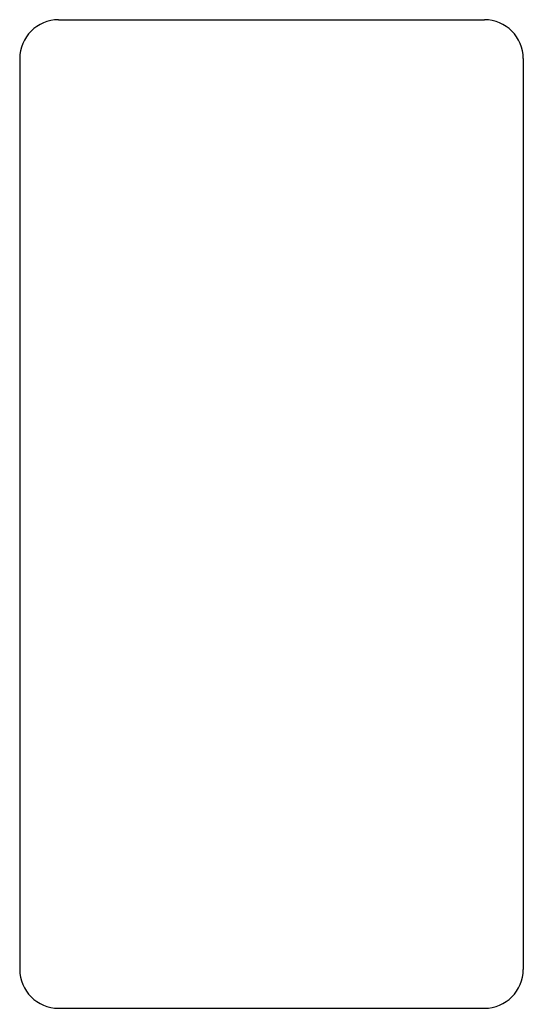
# Model space of a CAD drawing. Extents: x 0 to 26, y -51 to 0.
import ezdxf

# ---------------------------------------------------------------- set-up
doc = ezdxf.new("R2010")
doc.units = 0
doc.layers.add('VISIBLE', color=7, linetype='CONTINUOUS')

msp = doc.modelspace()

# ---------------------------------------------------------------- linework, layer by layer
at = {"layer": 'VISIBLE'}
for p, q in [((2, 0), (24, 0)), ((0, -2), (0, -49)), ((26, -2), (26, -49)), ((2, -51), (24, -51))]:
    msp.add_line(p, q, dxfattribs=at)
for centre, start, end in [((24, -2), 0, 90), ((2, -2), 90, 180), ((2, -49), 180, 270), ((24, -49), 270, 0)]:
    msp.add_arc(centre, 2, start, end, dxfattribs=at)

doc.saveas('drawing.dxf')
